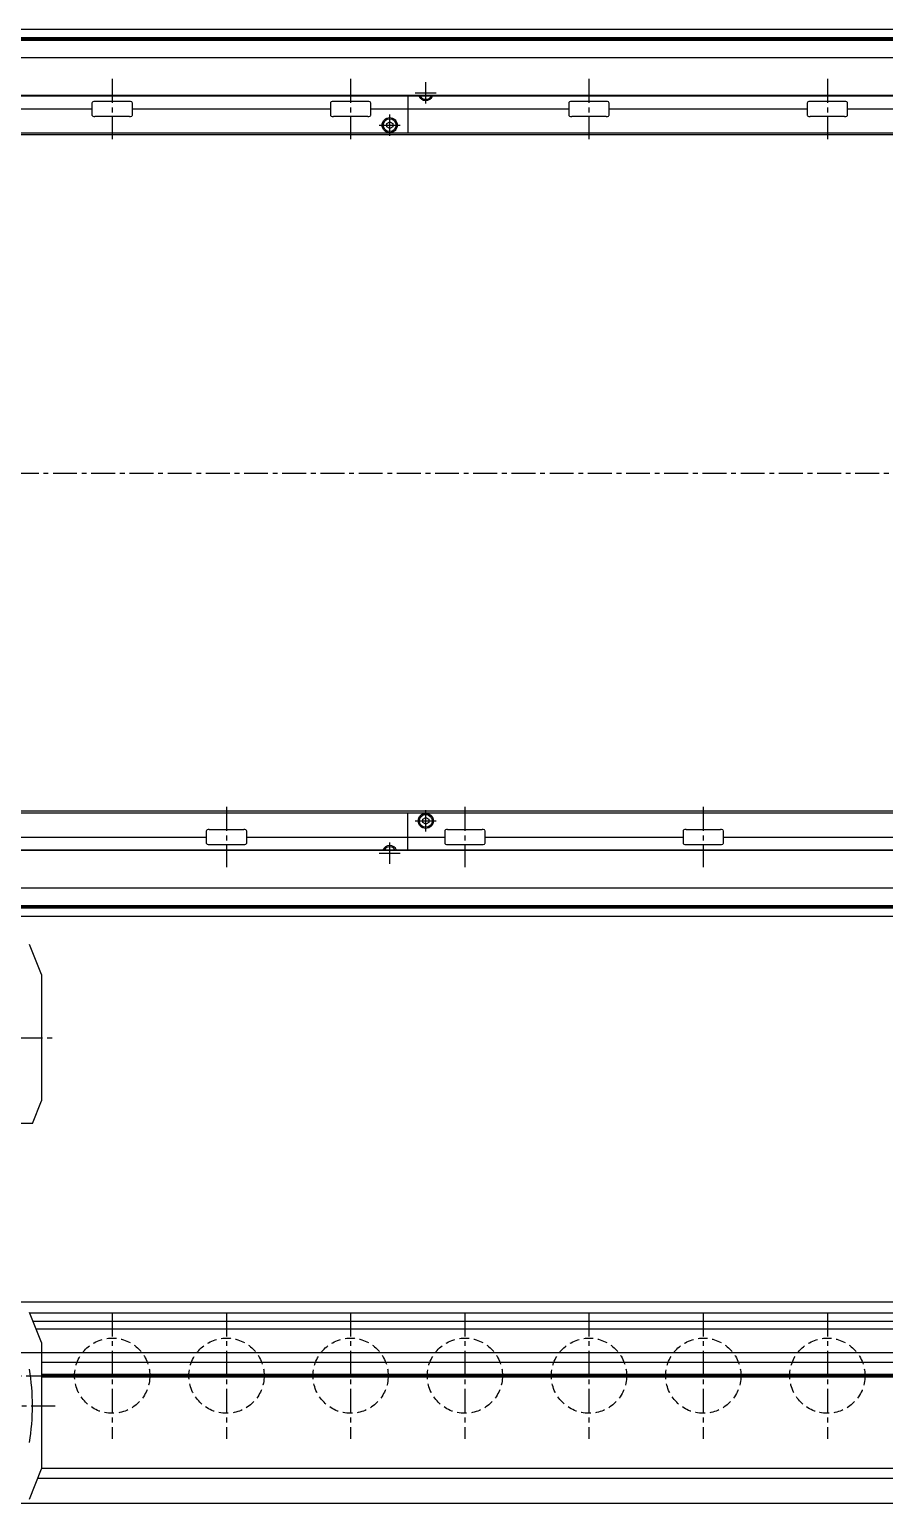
# Model space of a CAD drawing. Extents: x -10 to 4867, y -8 to 1101.
# Drawn here: x 674 to 1243, y 68 to 1048 of the extents above; entities that cross this region are included whole.
import ezdxf

# ---------------------------------------------------------------- set-up
doc = ezdxf.new("R2010")
doc.units = 0
doc.header["$LTSCALE"] = 0.5
doc.linetypes.add('CENTER', pattern=[50.8, 31.75, -6.35, 6.35, -6.35])
doc.linetypes.add('DASHED', pattern=[19.05, 12.7, -6.35])
for name, color, linetype in [('MSM_CENTER', 1, 'CENTER'), ('MSM_CONTINUOUS', 7, 'CONTINUOUS'), ('MSM_DASHED', 4, 'DASHED')]:
    doc.layers.add(name, color=color, linetype=linetype)

msp = doc.modelspace()

# ---------------------------------------------------------------- linework, layer by layer
at = {"layer": 'MSM_CENTER'}
for p, q in [((729.25, 1015.5), (729.25, 975.5)), ((887.75, 1015.5), (887.75, 975.5)), ((937.75, 999.25), (937.75, 1013.25)), ((1046.25, 1015.5), (1046.25, 975.5)), ((1204.75, 1015.5), (1204.75, 975.5)), ((930.75, 1006.25), (944.75, 1006.25)), ((913.75, 977.75), (913.75, 991.75)), ((906.75, 984.75), (920.75, 984.75)), ((359.75, 753.4), (4109.85, 753.4)), ((805.25, 531.3), (805.25, 491.3)), ((963.75, 531.3), (963.75, 491.3)), ((1122.25, 531.3), (1122.25, 491.3)), ((930.75, 522.05), (944.75, 522.05)), ((937.75, 515.05), (937.75, 529.05)), ((906.75, 500.55), (920.75, 500.55)), ((913.75, 493.55), (913.75, 507.55)), ((362.25, 377.75), (692.25, 377.75)), ((729.25, 195), (729.25, 111)), ((805.25, 195), (805.25, 111)), ((887.75, 195), (887.75, 111)), ((963.75, 195), (963.75, 111)), ((1046.25, 195), (1046.25, 111)), ((1122.25, 195), (1122.25, 111)), ((1204.75, 195), (1204.75, 111)), ((367.25, 153), (4100.25, 153)), ((472.25, 133), (692.25, 133))]:
    msp.add_line(p, q, dxfattribs=at)
at = {"layer": 'MSM_CONTINUOUS'}
for p, q in [((4099.85, 1048.4), (370.65, 1048.4)), ((4098.25, 1048.35), (372.25, 1048.35)), ((4073.58, 1042.92), (396.92, 1042.92)), ((4073.58, 1041.18), (396.92, 1041.18)), ((4073.5, 1042.05), (397, 1042.05)), ((4098.25, 1029.55), (372.25, 1029.55)), ((4098.25, 1004.15), (372.25, 1004.15)), ((4098.25, 1004.55), (422.25, 1004.55)), ((740.72, 1000.5), (717.78, 1000.5)), ((899.22, 1000.5), (876.28, 1000.5)), ((925.75, 1004.15), (925.75, 979.4)), ((937.75, 1003.94), (937.39, 1004.15)), ((938.11, 1004.15), (937.75, 1003.94)), ((1057.72, 1000.5), (1034.78, 1000.5)), ((1216.22, 1000.5), (1193.28, 1000.5)), ((715.81, 995.5), (584.19, 995.5)), ((715.81, 999.5), (715.81, 991.5)), ((740.72, 990.5), (717.78, 990.5)), ((742.69, 991.5), (742.69, 999.5)), ((874.31, 995.5), (742.69, 995.5)), ((874.31, 999.5), (874.31, 991.5)), ((899.22, 990.5), (876.28, 990.5)), ((901.19, 991.5), (901.19, 999.5)), ((1032.81, 995.5), (901.19, 995.5)), ((1032.81, 999.5), (1032.81, 991.5)), ((1057.72, 990.5), (1034.78, 990.5)), ((1059.69, 991.5), (1059.69, 999.5)), ((1191.31, 995.5), (1059.69, 995.5)), ((1191.31, 999.5), (1191.31, 991.5)), ((1216.22, 990.5), (1193.28, 990.5)), ((1218.19, 991.5), (1218.19, 999.5)), ((1349.81, 995.5), (1218.19, 995.5)), ((911.75, 985.9), (913.75, 987.06)), ((911.75, 983.6), (911.75, 985.9)), ((913.75, 982.44), (911.75, 983.6)), ((913.75, 987.06), (915.75, 985.9)), ((915.75, 983.6), (913.75, 982.44)), ((915.75, 985.9), (915.75, 983.6)), ((4095.75, 979.4), (450.25, 979.4)), ((4099.85, 978.4), (450.25, 978.4)), ((4099.85, 528.4), (450.25, 528.4)), ((450.25, 527.4), (4095.75, 527.4)), ((925.75, 502.65), (925.75, 527.4)), ((935.75, 523.2), (937.75, 524.36)), ((935.75, 520.9), (935.75, 523.2)), ((937.75, 519.74), (935.75, 520.9)), ((937.75, 524.36), (939.75, 523.2)), ((939.75, 520.9), (937.75, 519.74)), ((939.75, 523.2), (939.75, 520.9)), ((660.19, 511.3), (791.81, 511.3)), ((791.81, 515.3), (791.81, 507.3)), ((793.78, 516.3), (816.72, 516.3)), ((818.69, 507.3), (818.69, 515.3)), ((818.69, 511.3), (950.31, 511.3)), ((950.31, 515.3), (950.31, 507.3)), ((952.28, 516.3), (975.22, 516.3)), ((977.19, 507.3), (977.19, 515.3)), ((977.19, 511.3), (1108.81, 511.3)), ((1108.81, 515.3), (1108.81, 507.3)), ((1110.78, 516.3), (1133.72, 516.3)), ((1135.69, 507.3), (1135.69, 515.3)), ((1135.69, 511.3), (1267.31, 511.3)), ((4098.25, 502.65), (372.25, 502.65)), ((4098.25, 502.25), (422.25, 502.25)), ((793.78, 506.3), (816.72, 506.3)), ((913.39, 502.65), (913.75, 502.86)), ((913.75, 502.86), (914.11, 502.65)), ((952.28, 506.3), (975.22, 506.3)), ((1110.78, 506.3), (1133.72, 506.3)), ((4098.25, 477.25), (372.25, 477.25)), ((4073.58, 465.62), (396.92, 465.62)), ((4073.58, 463.88), (396.92, 463.88)), ((4073.5, 464.75), (397, 464.75)), ((4099.85, 458.4), (370.65, 458.4)), ((4098.25, 458.45), (372.25, 458.45)), ((682.25, 419.75), (674.25, 439.75)), ((682.25, 419.75), (682.25, 335.75)), ((676.25, 320.75), (682.25, 335.75)), ((676.25, 320.75), (531.25, 320.75)), ((4098.25, 202), (372.25, 202)), ((682.25, 175), (674.25, 195)), ((4098.25, 194.6), (674.41, 194.6)), ((3982.25, 189), (676.65, 189)), ((3982.25, 184), (678.65, 184)), ((3882.25, 168.25), (667.25, 168.25)), ((682.25, 175), (682.25, 91)), ((3882.25, 161.75), (682.25, 161.75)), ((3882.25, 153.87), (682.25, 153.87)), ((3882.25, 153), (682.25, 153)), ((3882.25, 152.13), (682.25, 152.13)), ((674.25, 71), (682.25, 91)), ((3882.25, 91.25), (682.25, 91.25)), ((3882.25, 84.75), (679.75, 84.75)), ((4099.85, 68), (472.25, 68))]:
    msp.add_line(p, q, dxfattribs=at)
for centre, radius in [((913.75, 984.75), 5), ((913.75, 984.75), 4.25), ((937.75, 522.05), 5), ((937.75, 522.05), 4.25)]:
    msp.add_circle(centre, radius, dxfattribs=at)
for centre, radius, start, end in [((716.68, 999.38), 0.882, 115.53281, 172.10275), ((717.76, 997.09), 3.41, 89.66873, 115.24537), ((740.74, 997.09), 3.41, 64.75463, 90.33127), ((741.82, 999.38), 0.882, 7.89725, 64.46719), ((875.18, 999.38), 0.882, 115.53281, 172.10275), ((876.26, 997.09), 3.41, 89.66873, 115.24537), ((899.24, 997.09), 3.41, 64.75463, 90.33127), ((900.32, 999.38), 0.882, 7.89725, 64.46719), ((937.75, 1006.25), 5, 204.83459, 335.16541), ((937.75, 1006.25), 4.25, 209.61158, 330.38842), ((1033.68, 999.38), 0.882, 115.53281, 172.10275), ((1034.76, 997.09), 3.41, 89.66873, 115.24537), ((1057.74, 997.09), 3.41, 64.75463, 90.33127), ((1058.82, 999.38), 0.882, 7.89725, 64.46719), ((1192.18, 999.38), 0.882, 115.53281, 172.10275), ((1193.26, 997.09), 3.41, 89.66873, 115.24537), ((1216.24, 997.09), 3.41, 64.75463, 90.33127), ((1217.32, 999.38), 0.882, 7.89725, 64.46719), ((716.68, 991.62), 0.882, 187.89725, 244.46719), ((717.76, 993.91), 3.41, 244.75463, 270.33127), ((740.74, 993.91), 3.41, 269.66873, 295.24537), ((741.82, 991.62), 0.882, 295.53281, 352.10275), ((875.18, 991.62), 0.882, 187.89725, 244.46719), ((876.26, 993.91), 3.41, 244.75463, 270.33127), ((899.24, 993.91), 3.41, 269.66873, 295.24537), ((900.32, 991.62), 0.882, 295.53281, 352.10275), ((1033.68, 991.62), 0.882, 187.89725, 244.46719), ((1034.76, 993.91), 3.41, 244.75463, 270.33127), ((1057.74, 993.91), 3.41, 269.66873, 295.24537), ((1058.82, 991.62), 0.882, 295.53281, 352.10275), ((1192.18, 991.62), 0.882, 187.89725, 244.46719), ((1193.26, 993.91), 3.41, 244.75463, 270.33127), ((1216.24, 993.91), 3.41, 269.66873, 295.24537), ((1217.32, 991.62), 0.882, 295.53281, 352.10275), ((792.68, 515.18), 0.882, 115.53281, 172.10275), ((793.76, 512.89), 3.41, 89.66873, 115.24537), ((816.74, 512.89), 3.41, 64.75463, 90.33127), ((817.82, 515.18), 0.882, 7.89725, 64.46719), ((951.18, 515.18), 0.882, 115.53281, 172.10275), ((952.26, 512.89), 3.41, 89.66873, 115.24537), ((975.24, 512.89), 3.41, 64.75463, 90.33127), ((976.32, 515.18), 0.882, 7.89725, 64.46719), ((1109.68, 515.18), 0.882, 115.53281, 172.10275), ((1110.76, 512.89), 3.41, 89.66873, 115.24537), ((1133.74, 512.89), 3.41, 64.75463, 90.33127), ((1134.82, 515.18), 0.882, 7.89725, 64.46719), ((792.68, 507.42), 0.882, 187.89725, 244.46719), ((793.76, 509.71), 3.41, 244.75463, 270.33127), ((816.74, 509.71), 3.41, 269.66873, 295.24537), ((817.82, 507.42), 0.882, 295.53281, 352.10275), ((913.75, 500.55), 5, 24.83459, 155.16541), ((913.75, 500.55), 4.25, 29.61158, 150.38842), ((951.18, 507.42), 0.882, 187.89725, 244.46719), ((952.26, 509.71), 3.41, 244.75463, 270.33127), ((975.24, 509.71), 3.41, 269.66873, 295.24537), ((976.32, 507.42), 0.882, 295.53281, 352.10275), ((1109.68, 507.42), 0.882, 187.89725, 244.46719), ((1110.76, 509.71), 3.41, 244.75463, 270.33127), ((1133.74, 509.71), 3.41, 269.66873, 295.24537), ((1134.82, 507.42), 0.882, 295.53281, 352.10275), ((526.01, 133), 150.23, 350.65564, 9.34436)]:
    msp.add_arc(centre, radius, start, end, dxfattribs=at)
at = {"layer": 'MSM_DASHED'}
for centre in [(729.25, 153), (805.25, 153), (887.75, 153), (963.75, 153), (1046.25, 153), (1122.25, 153), (1204.75, 153)]:
    msp.add_circle(centre, 25, dxfattribs=at)

doc.saveas('drawing.dxf')
